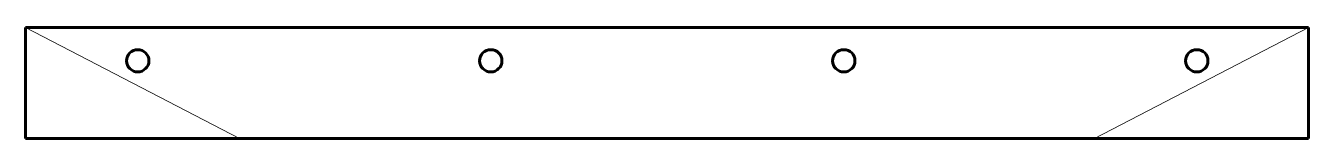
# Model space of a CAD drawing. Header units: millimetres. Extents: x -115 to 115, y 40 to 60.
import ezdxf

# ---------------------------------------------------------------- set-up
doc = ezdxf.new("R2010")
doc.units = ezdxf.units.MM
doc.linetypes.add('K5LT32768', pattern=[0])
doc.linetypes.add('K5LT32769', pattern=[0])

# ---------------------------------------------------------------- blocks, each defined once
blk = doc.blocks.new('U0')
at = {"color": 150, "linetype": 'K5LT32768', "lineweight": 60, "true_color": 0x0080ff}
for p, q in [((-115, 60), (115, 60)), ((-115, 40), (-115, 60)), ((115, 60), (115, 40)), ((115, 40), (-115, 40))]:
    blk.add_line(p, q, dxfattribs=at)

msp = doc.modelspace()

# ---------------------------------------------------------------- linework, layer by layer
at = {"color": 150, "linetype": 'K5LT32768', "lineweight": 60, "true_color": 0x0080ff}
for p, q in [((-115, 60), (115, 60)), ((-115, 40), (-115, 60)), ((115, 60), (115, 40))]:
    msp.add_line(p, q, dxfattribs=at)
at = {"color": 7, "linetype": 'K5LT32769', "lineweight": 18}
for p, q in [((-115, 60), (-76.67, 40)), ((115, 60), (76.67, 40))]:
    msp.add_line(p, q, dxfattribs=at)
at = {"color": 150, "linetype": 'K5LT32768', "lineweight": 60, "true_color": 0x0080ff}
for centre in [(-94.9, 54), (-31.6, 54), (31.7, 54), (95, 54)]:
    msp.add_circle(centre, 2, dxfattribs=at)

# ---------------------------------------------------------------- block references
msp.add_blockref('U0', (0, 0))

doc.saveas('drawing.dxf')
